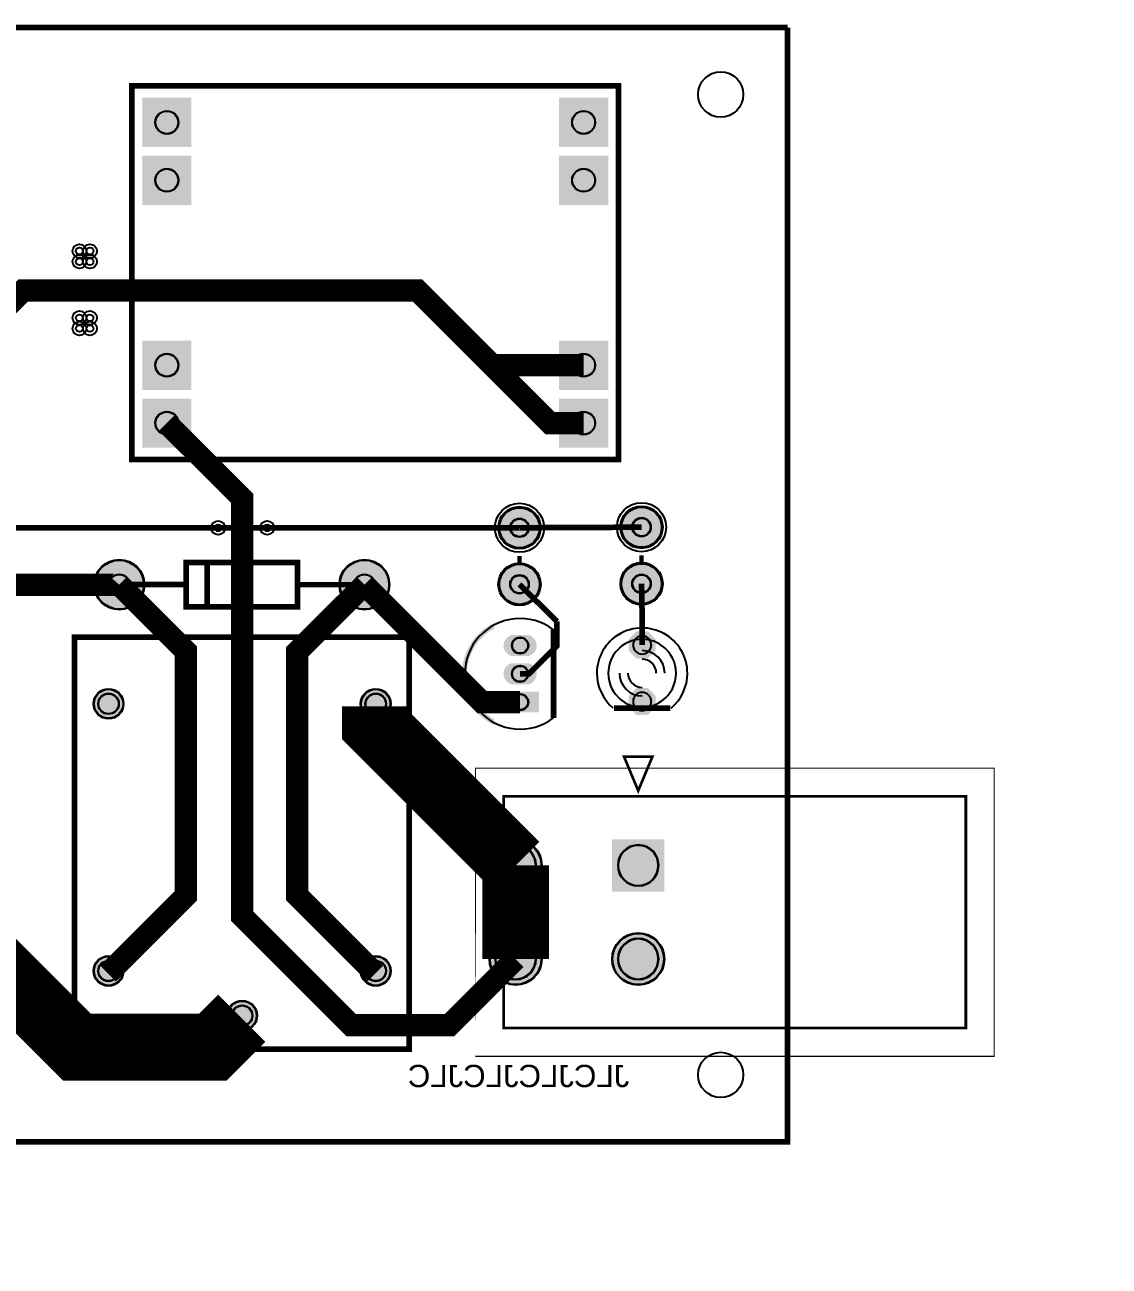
# Model space of a CAD drawing. Header units: millimetres. Extents: x 15 to 129, y -7 to 49.
# Drawn here: x 80.8 to 129.4, y -6.6 to 49.1 of the extents above; entities that cross this region are included whole.
import ezdxf

# ---------------------------------------------------------------- set-up
doc = ezdxf.new("R2010")
doc.units = ezdxf.units.MM
for name, color, linetype, true_color in [('BoardOutLine', 7, 'Continuous', 0xff00ff), ('BottomLayer', 7, 'Continuous', 0x0000ff), ('BottomSolderMaskLayer', 7, 'Continuous', 0xaa00ff), ('Document', 7, 'Continuous', 0xffffff), ('Hole', 7, 'Continuous', 0x222222), ('Mechanical', 7, 'Continuous', 0xf022f0), ('Multi-Layer', 7, 'Continuous', 0xc0c0c0), ('TopLayer', 7, 'Continuous', 0xff0000), ('TopSilkLayer', 7, 'Continuous', 0xffcc00), ('TopSolderMaskLayer', 7, 'Continuous', 0x800080)]:
    doc.layers.add(name, color=color, linetype=linetype, true_color=true_color)
doc.styles.get("Standard").update_dxf_attribs({"font": 'arial.ttf'})

msp = doc.modelspace()

# ---------------------------------------------------------------- hatches: boundary and pattern name
at = {"layer": 'BottomSolderMaskLayer'}
for points in [[(88.255, 45.854), (88.255, 43.644), (86.045, 43.644), (86.045, 45.854)], [(106.955, 45.854), (106.955, 43.644), (104.745, 43.644), (104.745, 45.854)], [(88.255, 43.255), (88.255, 41.045), (86.045, 41.045), (86.045, 43.255)], [(106.955, 43.255), (106.955, 41.045), (104.745, 41.045), (104.745, 43.255)], [(88.255, 34.955), (88.255, 32.745), (86.045, 32.745), (86.045, 34.955)], [(106.955, 34.955), (106.955, 32.745), (104.745, 32.745), (104.745, 34.955)], [(88.255, 32.356), (88.255, 30.146), (86.045, 30.146), (86.045, 32.356)], [(106.955, 32.356), (106.955, 30.146), (104.745, 30.146), (104.745, 32.356)], [(102.023, 26.555, 1), (103.924, 26.555, 1)], [(107.499, 26.58, 1), (109.401, 26.58, 1)], [(83.89, 24.001, 1), (86.141, 24.001, 1)], [(94.89, 24.001, 1), (97.141, 24.001, 1)], [(102.023, 24.017, 1), (103.924, 24.017, 1)], [(107.499, 24.043, 1), (109.401, 24.043, 1)], [(102.63, 20.795, -0.785398), (102.63, 21.745), (103.37, 21.745, -0.785398), (103.37, 20.795)], [(102.63, 19.525, -0.785398), (102.63, 20.475), (103.37, 20.475, -0.785398), (103.37, 19.525)], [(83.857, 18.654, 1), (85.208, 18.654, 1)], [(95.846, 18.654, 1), (97.197, 18.654, 1)], [(102.155, 18.266), (102.155, 19.194), (103.845, 19.194), (103.845, 18.266)], [(101.625, 11.4, 1), (103.975, 11.4, 1)], [(107.125, 10.225), (107.125, 12.575), (109.475, 12.575), (109.475, 10.225)], [(101.625, 7.2, 1), (103.975, 7.2, 1)], [(107.125, 7.2, 1), (109.475, 7.2, 1)], [(83.857, 6.665, 1), (85.208, 6.665, 1)], [(95.846, 6.665, 1), (97.197, 6.665, 1)], [(89.851, 4.659, 1), (91.203, 4.659, 1)]]:
    msp.add_hatch(color=256, dxfattribs=at).paths.add_polyline_path(points)
at = {"layer": 'Document'}
for points in [[(101.84, 17.71), (101.84, 17.964), (101.779, 17.997), (101.719, 18.032), (101.661, 18.069), (101.604, 18.108), (101.547, 18.148), (101.492, 18.191), (101.439, 18.234), (101.386, 18.279), (101.335, 18.326), (101.286, 18.375), (101.238, 18.424), (101.191, 18.476), (101.146, 18.528), (101.103, 18.582), (101.061, 18.637), (101.021, 18.694), (100.983, 18.752), (100.946, 18.81), (100.912, 18.87), (100.879, 18.931), (100.848, 18.993), (100.818, 19.056), (100.791, 19.119), (100.766, 19.183), (100.742, 19.249), (100.721, 19.314), (100.701, 19.381), (100.684, 19.448), (100.668, 19.515), (100.655, 19.583), (100.643, 19.651), (100.634, 19.72), (100.627, 19.789), (100.621, 19.858), (100.618, 19.927), (100.617, 19.996), (100.618, 20.065), (100.621, 20.134), (100.627, 20.203), (100.634, 20.272), (100.643, 20.341), (100.655, 20.409), (100.668, 20.477), (100.684, 20.544), (100.701, 20.611), (100.721, 20.678), (100.742, 20.743), (100.766, 20.809), (100.791, 20.873), (100.818, 20.937), (100.848, 20.999), (100.879, 21.061), (100.912, 21.122), (100.946, 21.182), (100.983, 21.24), (101.021, 21.298), (101.061, 21.355), (101.103, 21.41), (101.146, 21.464), (101.191, 21.516), (101.238, 21.568), (101.286, 21.617), (101.335, 21.666), (101.386, 21.713), (101.439, 21.758), (101.492, 21.802), (101.547, 21.844), (101.604, 21.884), (101.661, 21.923), (101.719, 21.96), (101.779, 21.995), (101.84, 22.028), (101.84, 22.282), (101.586, 22.155), (101.525, 22.116), (101.465, 22.074), (101.407, 22.032), (101.349, 21.987), (101.293, 21.941), (101.239, 21.893), (101.186, 21.844), (101.134, 21.793), (101.083, 21.741), (101.034, 21.688), (100.987, 21.633), (100.941, 21.576), (100.897, 21.519), (100.855, 21.46), (100.814, 21.4), (100.775, 21.339), (100.738, 21.277), (100.702, 21.213), (100.668, 21.149), (100.636, 21.084), (100.606, 21.018), (100.578, 20.951), (100.552, 20.884), (100.528, 20.815), (100.506, 20.746), (100.485, 20.677), (100.467, 20.607), (100.45, 20.536), (100.436, 20.465), (100.424, 20.393), (100.414, 20.321), (100.405, 20.249), (100.399, 20.177), (100.395, 20.105), (100.393, 20.032), (100.393, 19.96), (100.395, 19.887), (100.399, 19.815), (100.405, 19.743), (100.414, 19.671), (100.424, 19.599), (100.436, 19.527), (100.45, 19.456), (100.467, 19.386), (100.485, 19.315), (100.506, 19.246), (100.528, 19.177), (100.552, 19.108), (100.578, 19.041), (100.606, 18.974), (100.636, 18.908), (100.668, 18.843), (100.702, 18.779), (100.738, 18.715), (100.775, 18.653), (100.814, 18.592), (100.855, 18.532), (100.897, 18.473), (100.941, 18.416), (100.987, 18.359), (101.034, 18.304), (101.083, 18.251), (101.134, 18.199), (101.186, 18.148), (101.239, 18.099), (101.293, 18.051), (101.349, 18.005), (101.407, 17.961), (101.465, 17.918), (101.525, 17.876), (101.586, 17.837)], [(104.397, 18.095), (104.397, 21.905), (104.651, 21.905), (104.651, 18.095)]]:
    msp.add_hatch(color=256, dxfattribs=at).paths.add_polyline_path(points)
at = {"layer": 'Multi-Layer'}
for points in [[(88.23, 45.828), (88.23, 43.669), (86.071, 43.669), (86.071, 45.828)], [(106.929, 45.828), (106.929, 43.669), (104.77, 43.669), (104.77, 45.828)], [(88.23, 43.23), (88.23, 41.071), (86.071, 41.071), (86.071, 43.23)], [(106.929, 43.23), (106.929, 41.071), (104.77, 41.071), (104.77, 43.23)], [(88.23, 34.929), (88.23, 32.77), (86.071, 32.77), (86.071, 34.929)], [(106.929, 34.929), (106.929, 32.77), (104.77, 32.77), (104.77, 34.929)], [(88.23, 32.331), (88.23, 30.172), (86.071, 30.172), (86.071, 32.331)], [(106.929, 32.331), (106.929, 30.172), (104.77, 30.172), (104.77, 32.331)], [(102.073, 26.555, 1), (103.873, 26.555, 1)], [(107.55, 26.58, 1), (109.35, 26.58, 1)], [(83.915, 24.001, 1), (86.115, 24.001, 1)], [(94.915, 24.001, 1), (97.115, 24.001, 1)], [(102.073, 24.017, 1), (103.873, 24.017, 1)], [(107.55, 24.043, 1), (109.35, 24.043, 1)], [(108.729, 20.685), (109.086, 21.043), (109.086, 21.548), (108.729, 21.906), (108.223, 21.906), (107.866, 21.548), (107.866, 21.043), (108.223, 20.685)], [(102.65, 20.82, -0.785398), (102.65, 21.72), (103.35, 21.72, -0.785398), (103.35, 20.82)], [(102.65, 19.55, -0.785398), (102.65, 20.45), (103.35, 20.45, -0.785398), (103.35, 19.55)], [(83.882, 18.654, 1), (85.183, 18.654, 1)], [(95.871, 18.654, 1), (97.172, 18.654, 1)], [(102.2, 18.28), (102.2, 19.18), (103.8, 19.18), (103.8, 18.28)], [(108.729, 18.145), (109.086, 18.503), (109.086, 19.008), (108.729, 19.366), (108.223, 19.366), (107.866, 19.008), (107.866, 18.503), (108.223, 18.145)], [(101.65, 11.4, 1), (103.95, 11.4, 1)], [(107.15, 10.25), (107.15, 12.55), (109.45, 12.55), (109.45, 10.25)], [(101.65, 7.2, 1), (103.95, 7.2, 1)], [(107.15, 7.2, 1), (109.45, 7.2, 1)], [(83.882, 6.665, 1), (85.183, 6.665, 1)], [(95.871, 6.665, 1), (97.172, 6.665, 1)], [(89.877, 4.659, 1), (91.177, 4.659, 1)]]:
    msp.add_hatch(color=256, dxfattribs=at).paths.add_polyline_path(points)
at = {"layer": 'TopSolderMaskLayer'}
for points in [[(88.255, 45.854), (88.255, 43.644), (86.045, 43.644), (86.045, 45.854)], [(106.955, 45.854), (106.955, 43.644), (104.745, 43.644), (104.745, 45.854)], [(88.255, 43.255), (88.255, 41.045), (86.045, 41.045), (86.045, 43.255)], [(106.955, 43.255), (106.955, 41.045), (104.745, 41.045), (104.745, 43.255)], [(88.255, 34.955), (88.255, 32.745), (86.045, 32.745), (86.045, 34.955)], [(106.955, 34.955), (106.955, 32.745), (104.745, 32.745), (104.745, 34.955)], [(88.255, 32.356), (88.255, 30.146), (86.045, 30.146), (86.045, 32.356)], [(106.955, 32.356), (106.955, 30.146), (104.745, 30.146), (104.745, 32.356)], [(102.023, 26.555, 1), (103.924, 26.555, 1)], [(107.499, 26.58, 1), (109.401, 26.58, 1)], [(83.89, 24.001, 1), (86.141, 24.001, 1)], [(94.89, 24.001, 1), (97.141, 24.001, 1)], [(102.023, 24.017, 1), (103.924, 24.017, 1)], [(107.499, 24.043, 1), (109.401, 24.043, 1)], [(102.63, 20.795, -0.785398), (102.63, 21.745), (103.37, 21.745, -0.785398), (103.37, 20.795)], [(102.63, 19.525, -0.785398), (102.63, 20.475), (103.37, 20.475, -0.785398), (103.37, 19.525)], [(83.857, 18.654, 1), (85.208, 18.654, 1)], [(95.846, 18.654, 1), (97.197, 18.654, 1)], [(102.155, 18.266), (102.155, 19.194), (103.845, 19.194), (103.845, 18.266)], [(101.625, 11.4, 1), (103.975, 11.4, 1)], [(107.125, 10.225), (107.125, 12.575), (109.475, 12.575), (109.475, 10.225)], [(101.625, 7.2, 1), (103.975, 7.2, 1)], [(107.125, 7.2, 1), (109.475, 7.2, 1)], [(83.857, 6.665, 1), (85.208, 6.665, 1)], [(95.846, 6.665, 1), (97.197, 6.665, 1)], [(89.851, 4.659, 1), (91.203, 4.659, 1)]]:
    msp.add_hatch(color=256, dxfattribs=at).paths.add_polyline_path(points)

# ---------------------------------------------------------------- linework, layer by layer
at = {"layer": 'BoardOutLine', "const_width": 0.254}
for points in [[(115, 49), (115.001, -1.001), (15, -1)], [(15, 49), (115, 49)]]:
    msp.add_lwpolyline(points, dxfattribs=at)
at = {"layer": 'BottomLayer', "const_width": 0.254}
msp.add_lwpolyline([(91.35, 26.55), (91.65, 26.55), (89.45, 26.55)], dxfattribs=at)
at = {"layer": 'BottomSolderMaskLayer'}
for points in [[(101.88, 11.4), (101.88, 11.4)], [(103.72, 11.4), (103.72, 11.4)], [(107.38, 11.4), (107.38, 11.4)], [(109.22, 11.4), (109.22, 11.4)], [(101.88, 7.2), (101.88, 7.2)], [(103.72, 7.2), (103.72, 7.2)], [(107.38, 7.2), (107.38, 7.2)], [(109.22, 7.2), (109.22, 7.2)]]:
    msp.add_lwpolyline(points, close=True, dxfattribs=at)
for centre, radius in [((87.15, 44.749), 0.52), ((105.85, 44.749), 0.52), ((87.15, 42.15), 0.52), ((105.85, 42.15), 0.52), ((87.15, 33.85), 0.52), ((105.85, 33.85), 0.52), ((87.15, 31.251), 0.52), ((105.85, 31.251), 0.52), ((102.973, 26.555), 0.951), ((108.45, 26.58), 0.951), ((102.973, 26.555), 0.423), ((108.45, 26.58), 0.423), ((85.015, 24.001), 1.125), ((96.015, 24.001), 1.125), ((102.973, 24.017), 0.951), ((108.45, 24.043), 0.951), ((85.015, 24.001), 0.468), ((96.015, 24.001), 0.468), ((102.973, 24.017), 0.423), ((108.45, 24.043), 0.423), ((103, 21.27), 0.37), ((103, 20), 0.37), ((84.533, 18.654), 0.676), ((84.533, 18.654), 0.467), ((96.521, 18.654), 0.676), ((96.522, 18.654), 0.467), ((103, 18.73), 0.37), ((102.8, 11.4), 1.175), ((102.8, 7.2), 1.175), ((108.3, 7.2), 1.175), ((84.533, 6.665), 0.676), ((96.521, 6.665), 0.676), ((84.533, 6.665), 0.467), ((96.522, 6.665), 0.467), ((90.527, 4.659), 0.676), ((90.527, 4.659), 0.467)]:
    msp.add_circle(centre, radius, dxfattribs=at)
for centre, start, end in [((102.8, 11.4), 360, 180), ((108.3, 11.4), 360, 180), ((102.8, 11.4), 180, 360), ((108.3, 11.4), 180, 360), ((102.8, 7.2), 360, 180), ((108.3, 7.2), 360, 180), ((102.8, 7.2), 180, 360), ((108.3, 7.2), 180, 360)]:
    msp.add_arc(centre, 0.92, start, end, dxfattribs=at)
at = {"layer": 'Document', "const_width": 0.254}
msp.add_lwpolyline([(107.206, 18.451), (109.746, 18.451)], dxfattribs=at)
at = {"layer": 'Document', "const_width": 0.1}
for points in [[(108.3, 14.754), (107.665, 16.278), (108.935, 16.278), (108.3, 14.754)], [(123, 4.1), (123, 14.5), (102.265, 14.5), (102.265, 4.1), (123, 4.1)]]:
    msp.add_lwpolyline(points, close=True, dxfattribs=at)
at = {"layer": 'Document'}
for radius, start, end in [(2.032, 90, 121.6111), (2.032, 61.7027, 90), (1.524, 90, 131.6401), (1.524, 50.1895, 90), (1.016, 0, 90), (0.635, 0, 90), (1.016, 180, 270), (0.635, 180, 270), (1.524, 230.1895, 270), (1.524, 270, 310.5945)]:
    msp.add_arc((108.476, 20.025), radius, start, end, dxfattribs=at)
at = {"layer": 'Hole'}
for centre in [(83.226, 38.974), (83.701, 38.974), (83.226, 38.499), (83.701, 38.499), (83.225, 35.975), (83.7, 35.975), (83.225, 35.5), (83.7, 35.5), (89.45, 26.55), (91.65, 26.55)]:
    msp.add_circle(centre, 0.155, dxfattribs=at)
at = {"layer": 'Mechanical', "const_width": 0.05}
msp.add_lwpolyline([(100.995, 2.83), (100.995, 15.77), (124.27, 15.77), (124.27, 2.83), (100.995, 2.83), (124.27, 2.83), (124.27, 15.77), (100.995, 15.77), (100.995, 2.83)], close=True, dxfattribs=at)
at = {"layer": 'Multi-Layer'}
for points in [[(108.07, 21.293), (108.07, 21.298)], [(108.882, 21.293), (108.882, 21.298)], [(108.07, 18.753), (108.07, 18.758)], [(108.882, 18.753), (108.882, 18.758)], [(101.9, 11.4), (101.9, 11.4)], [(103.7, 11.4), (103.7, 11.4)], [(107.4, 11.4), (107.4, 11.4)], [(109.2, 11.4), (109.2, 11.4)], [(101.9, 7.2), (101.9, 7.2)], [(103.7, 7.2), (103.7, 7.2)], [(107.4, 7.2), (107.4, 7.2)], [(109.2, 7.2), (109.2, 7.2)]]:
    msp.add_lwpolyline(points, close=True, dxfattribs=at)
for centre, radius in [((112, 46), 1.016), ((87.15, 44.749), 0.508), ((105.85, 44.749), 0.508), ((87.15, 42.15), 0.508), ((105.85, 42.15), 0.508), ((83.226, 38.974), 0.31), ((83.701, 38.974), 0.31), ((83.226, 38.499), 0.31), ((83.701, 38.499), 0.31), ((83.225, 35.975), 0.31), ((83.7, 35.975), 0.31), ((83.225, 35.5), 0.31), ((83.7, 35.5), 0.31), ((87.15, 33.85), 0.508), ((105.85, 33.85), 0.508), ((87.15, 31.251), 0.508), ((105.85, 31.251), 0.508), ((102.973, 26.555), 0.9), ((108.45, 26.58), 0.9), ((89.45, 26.55), 0.31), ((91.65, 26.55), 0.31), ((102.973, 26.555), 0.4), ((108.45, 26.58), 0.4), ((85.015, 24.001), 1.1), ((96.015, 24.001), 1.1), ((102.973, 24.017), 0.9), ((108.45, 24.043), 0.9), ((85.015, 24.001), 0.457), ((96.015, 24.001), 0.457), ((102.973, 24.017), 0.4), ((108.45, 24.043), 0.4), ((103, 21.27), 0.35), ((103, 20), 0.35), ((84.533, 18.654), 0.65), ((84.533, 18.654), 0.45), ((96.521, 18.654), 0.65), ((96.522, 18.654), 0.45), ((103, 18.73), 0.35), ((102.8, 11.4), 1.15), ((102.8, 7.2), 1.15), ((108.3, 7.2), 1.15), ((84.533, 6.665), 0.65), ((96.521, 6.665), 0.65), ((84.533, 6.665), 0.45), ((96.522, 6.665), 0.45), ((90.527, 4.659), 0.65), ((90.527, 4.659), 0.45), ((112, 2), 1.016)]:
    msp.add_circle(centre, radius, dxfattribs=at)
for centre, radius, start, end in [((108.476, 21.298), 0.406, 360, 540), ((108.476, 21.293), 0.406, 540, 360), ((108.476, 18.758), 0.406, 360, 540), ((108.476, 18.753), 0.406, 540, 360), ((102.8, 11.4), 0.9, 360, 180), ((108.3, 11.4), 0.9, 360, 180), ((102.8, 11.4), 0.9, 180, 360), ((108.3, 11.4), 0.9, 180, 360), ((102.8, 7.2), 0.9, 360, 180), ((108.3, 7.2), 0.9, 360, 180), ((102.8, 7.2), 0.9, 180, 360), ((108.3, 7.2), 0.9, 180, 360)]:
    msp.add_arc(centre, radius, start, end, dxfattribs=at)
at = {"layer": 'TopLayer'}
for points, const_width in [([(105.85, 33.851), (101.75, 33.851), (98.4, 37.201), (80.701, 37.201), (71.867, 28.367), (71.867, 22.184)], 1), ([(105.85, 31.252), (104.338, 31.252), (98.405, 37.201), (97.414, 37.201)], 1), ([(102.799, 7.201), (99.83, 4.229), (95.42, 4.229), (90.531, 9.121), (90.531, 27.871), (87.15, 31.252)], 1), ([(89.45, 26.55), (89.45, 26.55), (72.85, 26.55)], 0.254), ([(102.025, 26.555), (102.973, 26.555), (91.65, 26.55)], 0.254), ([(108.45, 26.58), (102.973, 26.555)], 0.254), ([(71.867, 23.994), (85.008, 23.994), (85.014, 24.001)], 1), ([(85.014, 24.001), (88.001, 21.013), (88.001, 10.033), (84.514, 6.546)], 1), ([(96.015, 24.001), (93, 20.986), (93, 10.048), (96.502, 6.546)], 1), ([(96.015, 24.001), (101.285, 18.73), (103, 18.73)], 1), ([(102.974, 24.018), (104.651, 22.35)], 0.254), ([(108.45, 24.043), (108.476, 22.619), (108.476, 21.295)], 0.254), ([(103, 20), (103.4, 20), (104.65, 21.25), (104.65, 22.35)], 0.254), ([(102.799, 11.4), (96.502, 17.701), (96.502, 18.534)], 3), ([(102.8, 11.4), (102.8, 7.2)], 3), ([(90.508, 4.539), (89.21, 3.241), (83.119, 3.241), (77.181, 9.18), (75.57, 9.18)], 3)]:
    msp.add_lwpolyline(points, dxfattribs=dict(at, const_width=const_width))
at = {"layer": 'TopSilkLayer'}
for points, const_width in [([(85.578, 29.618), (107.422, 29.618), (107.422, 46.382), (85.578, 46.382), (85.578, 29.618)], 0.254), ([(83.009, 21.651), (98.02, 21.651), (98.02, 3.16), (83.009, 3.16), (83.009, 21.651)], 0.254), ([(108.3, 14.754), (107.665, 16.278), (108.935, 16.278), (108.3, 14.754)], 0.12)]:
    msp.add_lwpolyline(points, close=True, dxfattribs=dict(at, const_width=const_width))
for points, const_width in [([(95.515, 24.001), (93.015, 24.001), (93.015, 23.001), (88.015, 23.001), (88.015, 24.751), (88.015, 25.001), (93.015, 25.001), (93.015, 24.001)], 0.254), ([(88.965, 23.001), (88.965, 25.001)], 0.254), ([(102.973, 25.287), (102.973, 24.965)], 0.2), ([(108.45, 25.313), (108.45, 24.99)], 0.2), ([(88.015, 24.006), (85.515, 24.001)], 0.254), ([(104.5, 21.98), (104.5, 18.02)], 0.254), ([(102.265, 5.834), (102.265, 4.1), (123, 4.1), (123, 14.5), (102.265, 14.5), (102.265, 12.767)], 0.12), ([(102.265, 10.033), (102.265, 8.567)], 0.12)]:
    msp.add_lwpolyline(points, dxfattribs=dict(at, const_width=const_width))
for centre in [(102.973, 26.555), (108.45, 26.58)]:
    msp.add_circle(centre, 1.1, dxfattribs=at)
for centre, radius, start, end in [((103.002, 20), 2.484, 52.8995, 307.1005), ((108.476, 20.025), 2.032, 119.744, 179.9999), ((108.476, 20.025), 2.032, 359.9976, 61.9251), ((108.476, 20.025), 1.524, 127.8672, 179.9941), ((108.476, 20.025), 1.524, 0, 53.1301), ((108.476, 20.025), 2.032, 179.9978, 229.7593), ((108.476, 20.026), 1.524, 180.0059, 232.1328), ((108.476, 20.025), 1.524, 305.5444, 0.0001), ((108.476, 20.025), 2.032, 309.8105, 0.0048)]:
    msp.add_arc(centre, radius, start, end, dxfattribs=at)
at = {"layer": 'TopSolderMaskLayer'}
for points in [[(101.88, 11.4), (101.88, 11.4)], [(103.72, 11.4), (103.72, 11.4)], [(107.38, 11.4), (107.38, 11.4)], [(109.22, 11.4), (109.22, 11.4)], [(101.88, 7.2), (101.88, 7.2)], [(103.72, 7.2), (103.72, 7.2)], [(107.38, 7.2), (107.38, 7.2)], [(109.22, 7.2), (109.22, 7.2)]]:
    msp.add_lwpolyline(points, close=True, dxfattribs=at)
for centre, radius in [((87.15, 44.749), 0.52), ((105.85, 44.749), 0.52), ((87.15, 42.15), 0.52), ((105.85, 42.15), 0.52), ((87.15, 33.85), 0.52), ((105.85, 33.85), 0.52), ((87.15, 31.251), 0.52), ((105.85, 31.251), 0.52), ((102.973, 26.555), 0.951), ((108.45, 26.58), 0.951), ((102.973, 26.555), 0.423), ((108.45, 26.58), 0.423), ((85.015, 24.001), 1.125), ((96.015, 24.001), 1.125), ((102.973, 24.017), 0.951), ((108.45, 24.043), 0.951), ((85.015, 24.001), 0.468), ((96.015, 24.001), 0.468), ((102.973, 24.017), 0.423), ((108.45, 24.043), 0.423), ((103, 21.27), 0.37), ((103, 20), 0.37), ((84.533, 18.654), 0.676), ((84.533, 18.654), 0.467), ((96.521, 18.654), 0.676), ((96.522, 18.654), 0.467), ((103, 18.73), 0.37), ((102.8, 11.4), 1.175), ((102.8, 7.2), 1.175), ((108.3, 7.2), 1.175), ((84.533, 6.665), 0.676), ((96.521, 6.665), 0.676), ((84.533, 6.665), 0.467), ((96.522, 6.665), 0.467), ((90.527, 4.659), 0.676), ((90.527, 4.659), 0.467)]:
    msp.add_circle(centre, radius, dxfattribs=at)
for centre, start, end in [((102.8, 11.4), 360, 180), ((108.3, 11.4), 360, 180), ((102.8, 11.4), 180, 360), ((108.3, 11.4), 180, 360), ((102.8, 7.2), 360, 180), ((108.3, 7.2), 360, 180), ((102.8, 7.2), 180, 360), ((108.3, 7.2), 180, 360)]:
    msp.add_arc(centre, 0.92, start, end, dxfattribs=at)

# ---------------------------------------------------------------- texts
at = {"layer": 'BottomSilkLayer', "text_generation_flag": 2}
msp.add_text('JLCJLCJLCJLC', height=1, dxfattribs=at).set_placement((107.9, 1.45))

doc.saveas('drawing.dxf')
